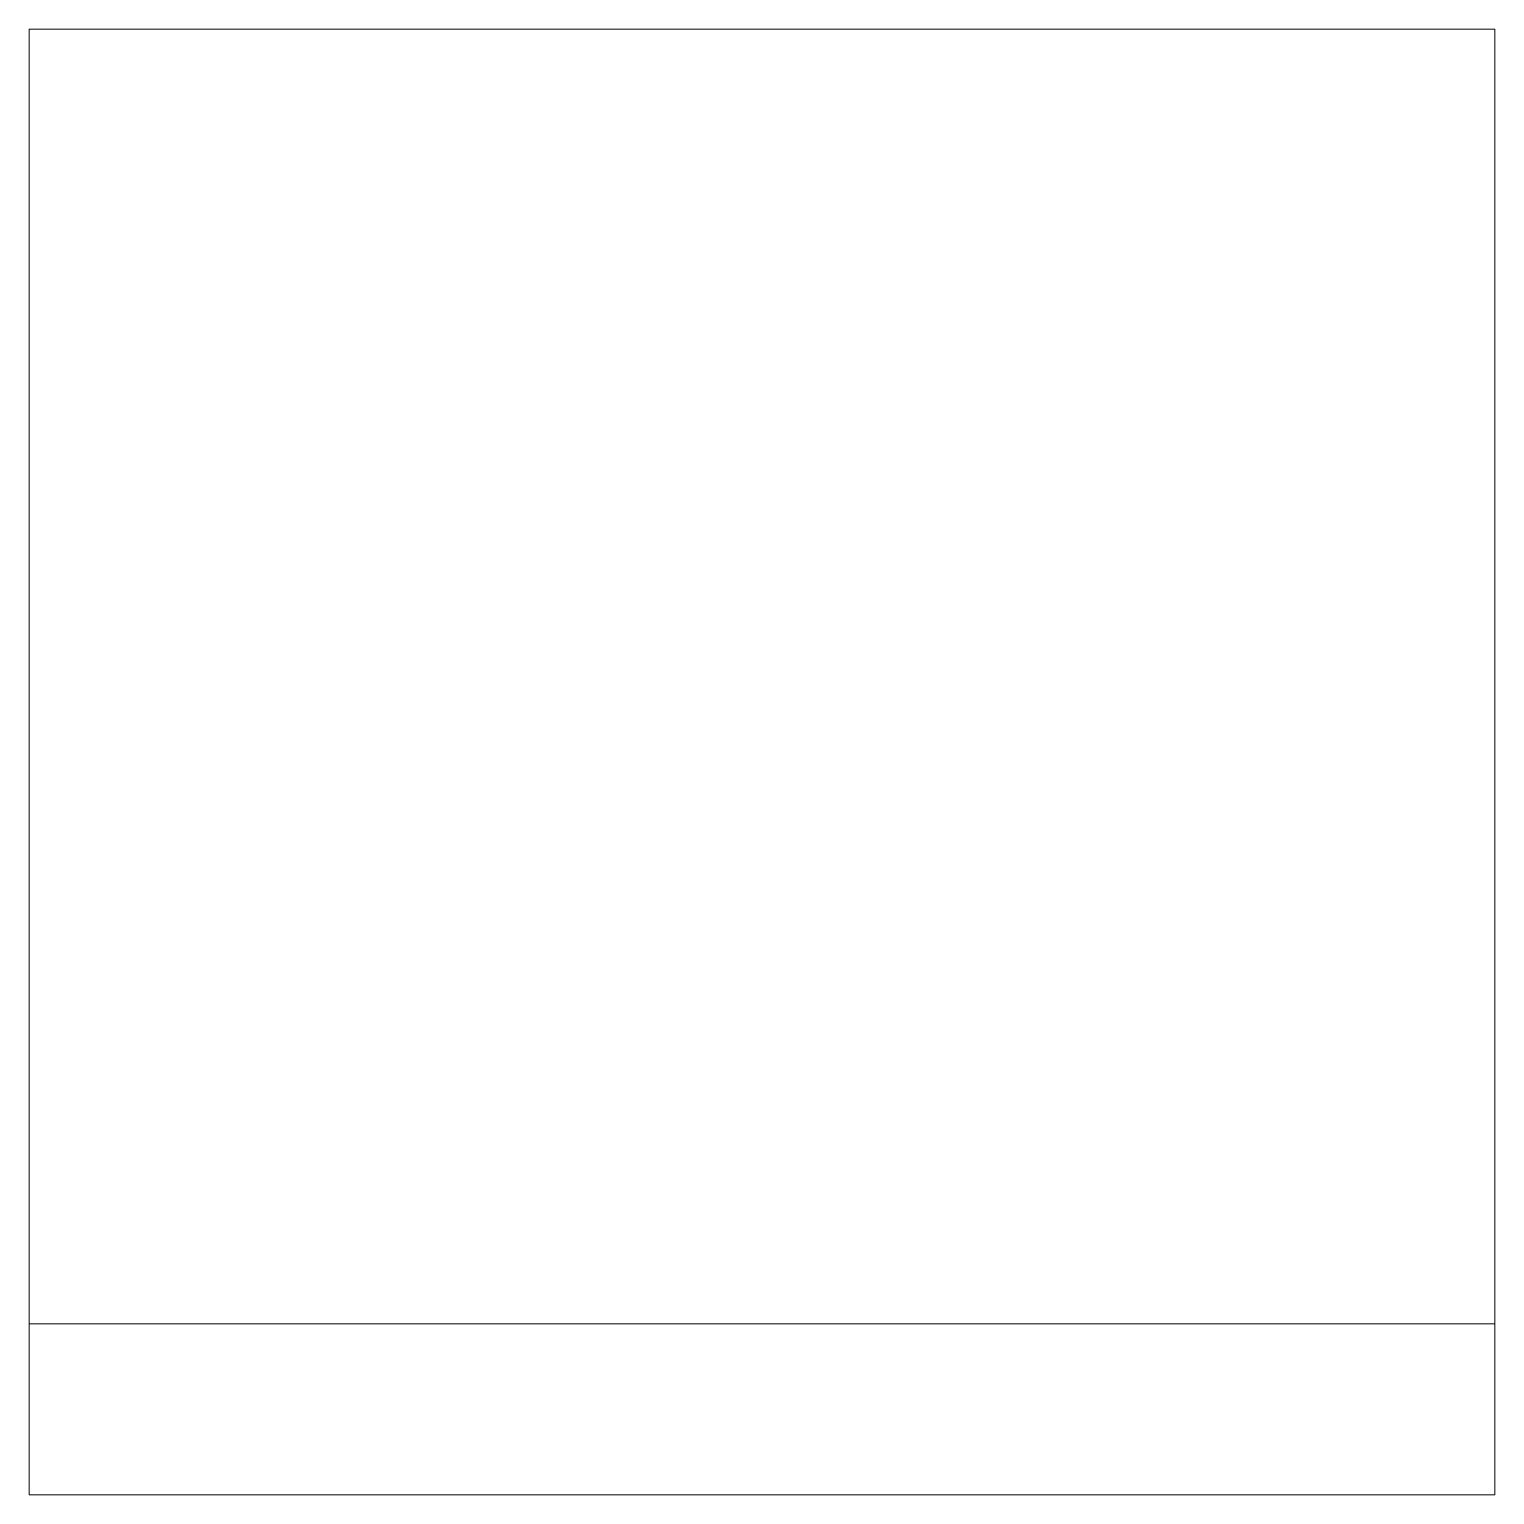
# Model space of a CAD drawing. Header units: millimetres. Extents: x 0 to 600, y -600 to 0.
import ezdxf

# ---------------------------------------------------------------- set-up
doc = ezdxf.new("R2010")
doc.units = ezdxf.units.MM
doc.header["$MEASUREMENT"] = 0

# ---------------------------------------------------------------- blocks, each defined once
blk = doc.blocks.new('HÖGSKÅP_UTAN_FRONT_600x600_M_G')
at = {"color": 8, "lineweight": 13}
for p in [(600, 0), (600, -530), (0, -600)]:
    blk.add_point(p, dxfattribs=at)
for points in [[(0, 0, 2100), (0, 0, 150), (0, -600, 150), (0, -600, 2100)], [(600, 0, 150), (0, 0, 150), (0, 0, 2100), (600, 0, 2100)], [(0, 0, 150), (0, 0), (0, -530), (0, -530, 150)], [(600, 0), (0, 0), (0, 0, 150), (600, 0, 150)], [(0, -530), (0, 0), (600, 0), (600, -530)], [(0, -600, 150), (0, 0, 150), (600, 0, 150), (600, -600, 150)], [(0, -600, 2100), (600, -600, 2100), (600, 0, 2100), (0, 0, 2100)], [(600, -600, 150), (600, 0, 150), (600, 0, 2100), (600, -600, 2100)], [(600, -530), (600, 0), (600, 0, 150), (600, -530, 150)], [(0, -530), (600, -530), (600, -530, 150), (0, -530, 150)], [(0, -600, 150), (600, -600, 150), (600, -600, 2100), (0, -600, 2100)]]:
    blk.add_3dface(points, dxfattribs=at)

msp = doc.modelspace()

# ---------------------------------------------------------------- block references
msp.add_blockref('HÖGSKÅP_UTAN_FRONT_600x600_M_G', (0, 0))

doc.saveas('drawing.dxf')
